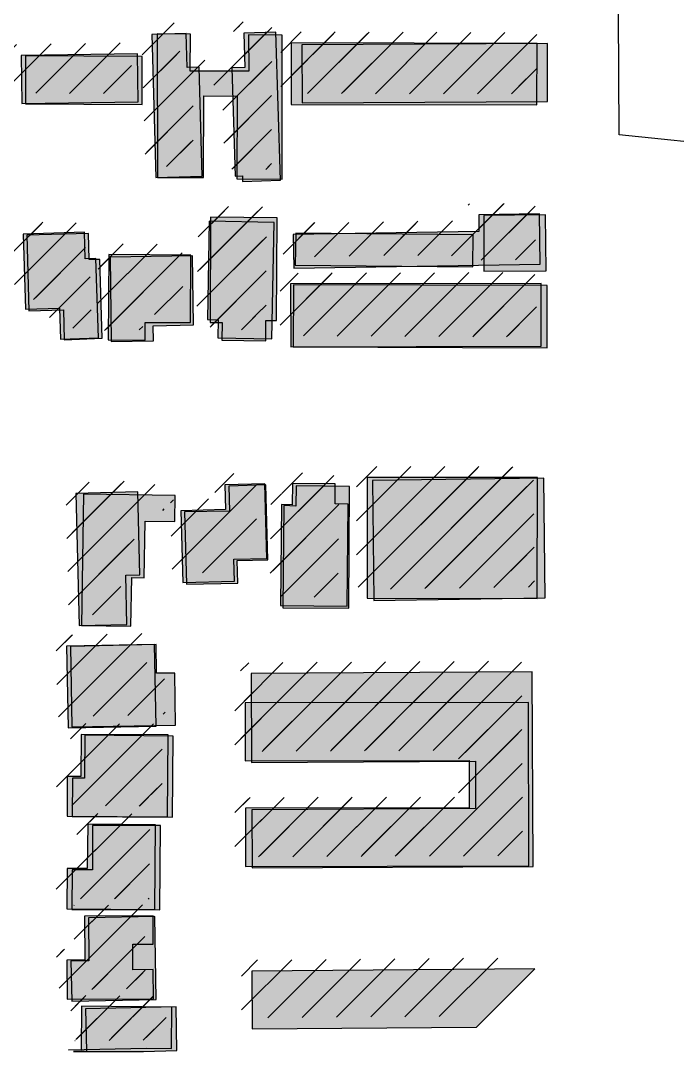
# Model space of a CAD drawing. Extents: x 6438959 to 7279357, y 1424492 to 2039161.
# Drawn here: x 6786303 to 6786737, y 1739743 to 1740423 of the extents above; entities that cross this region are included whole.
import ezdxf

# ---------------------------------------------------------------- set-up
doc = ezdxf.new("R2010")
doc.units = 21
for name, color, linetype in [('BUILDINGS', 9, 'Continuous'), ('CL_LOCAL', 4, 'Continuous'), ('CL_MAJOR', 2, 'Continuous')]:
    doc.layers.add(name, color=color, linetype=linetype)

msp = doc.modelspace()

# ---------------------------------------------------------------- hatches: boundary and pattern name
at = {"layer": 'BUILDINGS_HATCH'}
for points in [[(6786390.04, 1740413.54), (6786392.72, 1740319.37), (6786423.35, 1740320.24), (6786421.3, 1740392.17), (6786413.45, 1740391.96), (6786412.8, 1740414.2)], [(6786476.11, 1740413.27), (6786453.84, 1740413.45), (6786454.04, 1740389.42), (6786415.37, 1740389.46), (6786415.46, 1740413.86), (6786393.49, 1740414.04), (6786393.68, 1740319.37), (6786424.15, 1740319.26), (6786424.29, 1740373.15), (6786446.26, 1740372.97), (6786446.13, 1740318.35), (6786476.01, 1740318.23)], [(6786442.8, 1740391.58), (6786445.06, 1740320.12), (6786449.77, 1740320.27), (6786449.89, 1740316.7), (6786474.99, 1740317.49), (6786471.93, 1740415.2), (6786450.73, 1740414.55), (6786451.44, 1740391.87)], [(6786482.05, 1740367.43), (6786644.04, 1740367.31), (6786644.3, 1740407.73), (6786482.01, 1740408.22)], [(6786489.19, 1740368.55), (6786651.23, 1740369.33), (6786651.03, 1740407.6), (6786489.02, 1740406.82)], [(6786303.83, 1740399.84), (6786304.32, 1740368.16), (6786380.97, 1740369.26), (6786380.48, 1740400.98)], [(6786306.61, 1740399.5), (6786306.58, 1740367.82), (6786383.62, 1740367.36), (6786383.66, 1740399.03)], [(6786472.38, 1740224.98), (6786472.7, 1740292.71), (6786428.76, 1740293.08), (6786428.45, 1740223.53), (6786436.36, 1740223.59), (6786436.16, 1740211.94), (6786465.17, 1740211.45), (6786465.35, 1740224.93)], [(6786483.34, 1740281.73), (6786483.69, 1740259.49), (6786646.31, 1740262.06), (6786645.77, 1740295.26), (6786605.71, 1740294.64), (6786605.88, 1740283.68)], [(6786650.21, 1740257.76), (6786649.91, 1740294.53), (6786609.2, 1740294.2), (6786609.21, 1740257.42)], [(6786426.7, 1740225.59), (6786433.79, 1740225.43), (6786433.57, 1740213.38), (6786469.23, 1740212.69), (6786470.68, 1740289.67), (6786427.93, 1740290.49)], [(6786305.05, 1740281.94), (6786306.66, 1740232.29), (6786329.07, 1740233.02), (6786329.73, 1740212.67), (6786354.86, 1740213.5), (6786353.17, 1740265.84), (6786346.11, 1740265.64), (6786345.53, 1740283.26)], [(6786357.35, 1740213.12), (6786355.75, 1740265.17), (6786348.72, 1740265.11), (6786348.29, 1740282.23), (6786307.58, 1740281.16), (6786308.87, 1740231.29), (6786331.71, 1740231.84), (6786332.17, 1740212.18)], [(6786484.67, 1740261.5), (6786601.86, 1740260.27), (6786601.98, 1740281.39), (6786485.09, 1740282.62)], [(6786361.31, 1740212.06), (6786385.66, 1740211.93), (6786385.71, 1740223.65), (6786415.56, 1740223.53), (6786415.78, 1740268.1), (6786361.59, 1740268.35)], [(6786363.23, 1740210.98), (6786391.05, 1740211.57), (6786390.97, 1740221.4), (6786417.62, 1740221.98), (6786416.96, 1740267.5), (6786362.48, 1740266.68)], [(6786481.66, 1740207.51), (6786646.99, 1740207.92), (6786646.88, 1740249.39), (6786481.55, 1740248.98)], [(6786483.36, 1740207.59), (6786650.92, 1740206.78), (6786650.88, 1740247.93), (6786483.61, 1740248.38)], [(6786532.03, 1740041.59), (6786644.37, 1740041.42), (6786644.51, 1740121.2), (6786532.17, 1740121.37)], [(6786409.23, 1740099.35), (6786410.4, 1740051.99), (6786444.61, 1740052.85), (6786444.26, 1740067.34), (6786465.82, 1740067.88), (6786464.59, 1740117.14), (6786438.32, 1740116.49), (6786438.72, 1740100.07)], [(6786411.61, 1740098.5), (6786412.87, 1740050.81), (6786446.85, 1740051.45), (6786446.43, 1740066.38), (6786466.64, 1740066.91), (6786465.36, 1740116.42), (6786440.76, 1740115.49), (6786441.19, 1740099.1)], [(6786474.95, 1740036.86), (6786518.95, 1740036.42), (6786519.63, 1740103.72), (6786510.98, 1740103.79), (6786511.11, 1740117.08), (6786482.84, 1740117.36), (6786482.69, 1740103.27), (6786475.63, 1740103.36)], [(6786476.57, 1740035.31), (6786519.93, 1740034.94), (6786520.44, 1740115.41), (6786485.28, 1740115.85), (6786485.1, 1740102.38), (6786477.19, 1740102.68)], [(6786535.64, 1740119.18), (6786536.58, 1740040.17), (6786649.64, 1740041.83), (6786648.7, 1740120.83)], [(6786340, 1740110.69), (6786342.18, 1740023.54), (6786373.6, 1740024.34), (6786372.78, 1740056.74), (6786382.21, 1740056.96), (6786380.83, 1740111.72)], [(6786376.19, 1740023.2), (6786376.81, 1740055.25), (6786385.01, 1740054.95), (6786385.58, 1740092.46), (6786405.21, 1740092.25), (6786405.36, 1740109.37), (6786345.01, 1740110.33), (6786343.67, 1740023.66)], [(6786333.74, 1740010.03), (6786334.76, 1739956.04), (6786392.87, 1739957.14), (6786391.87, 1740011.09)], [(6786337.19, 1739956.61), (6786405.73, 1739957.9), (6786405.15, 1739992.12), (6786393.14, 1739992.02), (6786392.99, 1740010.96), (6786336.46, 1740009.76)], [(6786641.72, 1739864.43), (6786640.96, 1739992.96), (6786455.54, 1739991.81), (6786455.73, 1739933.18), (6786603.66, 1739934.03), (6786603.62, 1739902.72), (6786455.99, 1739901.87), (6786456.3, 1739863.64)], [(6786451.81, 1739864.62), (6786638.79, 1739864.88), (6786638.64, 1739972.84), (6786451.66, 1739972.55), (6786451.71, 1739934.24), (6786599.41, 1739934.43), (6786599.46, 1739903.16), (6786451.76, 1739902.93)], [(6786334.07, 1739897.78), (6786400.48, 1739897.41), (6786400.8, 1739951.38), (6786343.44, 1739951.71), (6786343.29, 1739923.96), (6786334.24, 1739923.99)], [(6786403.59, 1739897.07), (6786404.03, 1739950.6), (6786345.73, 1739951.22), (6786345.67, 1739922.81), (6786337.76, 1739922.75), (6786337.38, 1739897.62)], [(6786333.87, 1739836.64), (6786391.99, 1739836.13), (6786392.5, 1739892.1), (6786347.71, 1739892.46), (6786347.45, 1739863.11), (6786334.12, 1739863.22)], [(6786395.3, 1739835.83), (6786395.73, 1739891.54), (6786350.91, 1739891.54), (6786350.85, 1739862.41), (6786337.38, 1739862.3), (6786337.3, 1739836.08)], [(6786334.09, 1739777), (6786391.07, 1739777.24), (6786390.97, 1739796.47), (6786377.61, 1739796.4), (6786377.53, 1739813.18), (6786390.89, 1739813.25), (6786390.82, 1739832.01), (6786345.62, 1739831.82), (6786345.74, 1739802.87), (6786333.97, 1739802.81)], [(6786392.12, 1739831.43), (6786348.18, 1739830.71), (6786348.41, 1739802.31), (6786336.7, 1739802.21), (6786337.21, 1739775.64), (6786392.86, 1739776.82)], [(6786642.86, 1739797.08), (6786455.98, 1739795.55), (6786456.29, 1739757.32), (6786604.22, 1739758.53)], [(6786386.56, 1739744.55), (6786403.05, 1739744.39), (6786403.3, 1739771.77), (6786343.59, 1739772.3), (6786343.33, 1739743.35), (6786335.1, 1739743.43)], [(6786406.61, 1739743.07), (6786406.08, 1739771.83), (6786346.33, 1739770.61), (6786346.85, 1739742.58), (6786338.36, 1739742.51), (6786384.64, 1739742.53)]]:
    msp.add_hatch(color=251, dxfattribs=at).paths.add_polyline_path(points)
at = {"layer": 'BUILDINGS_SHADOW'}
h = msp.add_hatch(dxfattribs=at)
h.set_pattern_fill('ANSI31', scale=5)
h.paths.add_polyline_path([(6786383.1, 1740420.74), (6786385.77, 1740326.56), (6786416.41, 1740327.43), (6786414.35, 1740399.37), (6786406.5, 1740399.16), (6786405.85, 1740421.4)])
h = msp.add_hatch(dxfattribs=at)
h.set_pattern_fill('ANSI31', scale=5)
h.paths.add_polyline_path([(6786469.16, 1740420.46), (6786446.9, 1740420.64), (6786447.09, 1740396.61), (6786408.43, 1740396.66), (6786408.52, 1740421.06), (6786386.55, 1740421.24), (6786386.74, 1740326.57), (6786417.2, 1740326.45), (6786417.35, 1740380.35), (6786439.32, 1740380.16), (6786439.18, 1740325.54), (6786469.06, 1740325.42)])
h = msp.add_hatch(dxfattribs=at)
h.set_pattern_fill('ANSI31', scale=5)
h.paths.add_polyline_path([(6786435.86, 1740398.78), (6786438.11, 1740327.32), (6786442.83, 1740327.47), (6786442.94, 1740323.9), (6786468.04, 1740324.69), (6786464.99, 1740422.39), (6786443.78, 1740421.75), (6786444.5, 1740399.07)])
h = msp.add_hatch(dxfattribs=at)
h.set_pattern_fill('ANSI31', scale=5)
h.paths.add_polyline_path([(6786475.1, 1740374.63), (6786637.1, 1740374.5), (6786637.35, 1740414.92), (6786475.06, 1740415.41)])
h = msp.add_hatch(dxfattribs=at)
h.set_pattern_fill('ANSI31', scale=5)
h.paths.add_polyline_path([(6786482.24, 1740375.74), (6786644.29, 1740376.53), (6786644.09, 1740414.8), (6786482.07, 1740414.01)])
h = msp.add_hatch(dxfattribs=at)
h.set_pattern_fill('ANSI31', scale=5)
h.paths.add_polyline_path([(6786296.88, 1740407.03), (6786297.37, 1740375.36), (6786374.03, 1740376.46), (6786373.53, 1740408.17)])
h = msp.add_hatch(dxfattribs=at)
h.set_pattern_fill('ANSI31', scale=5)
h.paths.add_polyline_path([(6786299.67, 1740406.69), (6786299.63, 1740375.01), (6786376.68, 1740374.55), (6786376.71, 1740406.23)])
h = msp.add_hatch(dxfattribs=at)
h.set_pattern_fill('ANSI31', scale=5)
h.paths.add_polyline_path([(6786465.43, 1740232.18), (6786465.76, 1740299.91), (6786421.81, 1740300.28), (6786421.5, 1740230.73), (6786429.41, 1740230.79), (6786429.22, 1740219.14), (6786458.22, 1740218.65), (6786458.4, 1740232.12)])
h = msp.add_hatch(dxfattribs=at)
h.set_pattern_fill('ANSI31', scale=5)
h.paths.add_polyline_path([(6786476.39, 1740288.93), (6786476.75, 1740266.68), (6786639.37, 1740269.25), (6786638.83, 1740302.46), (6786598.76, 1740301.84), (6786598.94, 1740290.88)])
h = msp.add_hatch(dxfattribs=at)
h.set_pattern_fill('ANSI31', scale=5)
h.paths.add_polyline_path([(6786643.27, 1740264.95), (6786642.97, 1740301.73), (6786602.25, 1740301.39), (6786602.26, 1740264.61)])
h = msp.add_hatch(dxfattribs=at)
h.set_pattern_fill('ANSI31', scale=5)
h.paths.add_polyline_path([(6786419.76, 1740232.79), (6786426.85, 1740232.63), (6786426.63, 1740220.57), (6786462.28, 1740219.88), (6786463.73, 1740296.87), (6786420.98, 1740297.68)])
h = msp.add_hatch(dxfattribs=at)
h.set_pattern_fill('ANSI31', scale=5)
h.paths.add_polyline_path([(6786298.11, 1740289.14), (6786299.72, 1740239.49), (6786322.12, 1740240.22), (6786322.79, 1740219.87), (6786347.91, 1740220.69), (6786346.22, 1740273.04), (6786339.17, 1740272.83), (6786338.58, 1740290.45)])
h = msp.add_hatch(dxfattribs=at)
h.set_pattern_fill('ANSI31', scale=5)
h.paths.add_polyline_path([(6786350.41, 1740220.31), (6786348.81, 1740272.37), (6786341.78, 1740272.31), (6786341.34, 1740289.42), (6786300.64, 1740288.36), (6786301.92, 1740238.48), (6786324.77, 1740239.04), (6786325.22, 1740219.38)])
h = msp.add_hatch(dxfattribs=at)
h.set_pattern_fill('ANSI31', scale=5)
h.paths.add_polyline_path([(6786477.73, 1740268.69), (6786594.91, 1740267.47), (6786595.03, 1740288.59), (6786478.14, 1740289.81)])
h = msp.add_hatch(dxfattribs=at)
h.set_pattern_fill('ANSI31', scale=5)
h.paths.add_polyline_path([(6786354.37, 1740219.25), (6786378.71, 1740219.12), (6786378.76, 1740230.85), (6786408.62, 1740230.73), (6786408.84, 1740275.3), (6786354.64, 1740275.55)])
h = msp.add_hatch(dxfattribs=at)
h.set_pattern_fill('ANSI31', scale=5)
h.paths.add_polyline_path([(6786356.28, 1740218.17), (6786384.11, 1740218.77), (6786384.03, 1740228.6), (6786410.68, 1740229.18), (6786410.01, 1740274.69), (6786355.53, 1740273.88)])
h = msp.add_hatch(dxfattribs=at)
h.set_pattern_fill('ANSI31', scale=5)
h.paths.add_polyline_path([(6786474.72, 1740214.7), (6786640.04, 1740215.11), (6786639.94, 1740256.59), (6786474.61, 1740256.18)])
h = msp.add_hatch(dxfattribs=at)
h.set_pattern_fill('ANSI31', scale=5)
h.paths.add_polyline_path([(6786476.41, 1740214.79), (6786643.98, 1740213.98), (6786643.93, 1740255.13), (6786476.67, 1740255.57)])
h = msp.add_hatch(dxfattribs=at)
h.set_pattern_fill('ANSI31', scale=5)
h.paths.add_polyline_path([(6786525.08, 1740048.78), (6786637.43, 1740048.61), (6786637.56, 1740128.39), (6786525.22, 1740128.57)])
h = msp.add_hatch(dxfattribs=at)
h.set_pattern_fill('ANSI31', scale=5)
h.paths.add_polyline_path([(6786402.28, 1740106.55), (6786403.46, 1740059.18), (6786437.67, 1740060.05), (6786437.31, 1740074.54), (6786458.87, 1740075.08), (6786457.65, 1740124.33), (6786431.38, 1740123.68), (6786431.77, 1740107.26)])
h = msp.add_hatch(dxfattribs=at)
h.set_pattern_fill('ANSI31', scale=5)
h.paths.add_polyline_path([(6786404.66, 1740105.69), (6786405.93, 1740058), (6786439.91, 1740058.65), (6786439.49, 1740073.57), (6786459.7, 1740074.1), (6786458.41, 1740123.61), (6786433.81, 1740122.68), (6786434.24, 1740106.3)])
h = msp.add_hatch(dxfattribs=at)
h.set_pattern_fill('ANSI31', scale=5)
h.paths.add_polyline_path([(6786468, 1740044.06), (6786512, 1740043.62), (6786512.68, 1740110.91), (6786504.04, 1740110.99), (6786504.16, 1740124.28), (6786475.89, 1740124.56), (6786475.75, 1740110.46), (6786468.69, 1740110.55)])
h = msp.add_hatch(dxfattribs=at)
h.set_pattern_fill('ANSI31', scale=5)
h.paths.add_polyline_path([(6786469.62, 1740042.5), (6786512.98, 1740042.13), (6786513.49, 1740122.61), (6786478.34, 1740123.05), (6786478.16, 1740109.57), (6786470.24, 1740109.87)])
h = msp.add_hatch(dxfattribs=at)
h.set_pattern_fill('ANSI31', scale=5)
h.paths.add_polyline_path([(6786528.7, 1740126.37), (6786529.64, 1740047.37), (6786642.7, 1740049.02), (6786641.76, 1740128.03)])
h = msp.add_hatch(dxfattribs=at)
h.set_pattern_fill('ANSI31', scale=5)
h.paths.add_polyline_path([(6786333.05, 1740117.89), (6786335.23, 1740030.73), (6786366.66, 1740031.54), (6786365.84, 1740063.94), (6786375.27, 1740064.16), (6786373.88, 1740118.91)])
h = msp.add_hatch(dxfattribs=at)
h.set_pattern_fill('ANSI31', scale=5)
h.paths.add_polyline_path([(6786369.25, 1740030.39), (6786369.86, 1740062.44), (6786378.07, 1740062.14), (6786378.64, 1740099.65), (6786398.27, 1740099.45), (6786398.42, 1740116.57), (6786338.07, 1740117.53), (6786336.73, 1740030.85)])
h = msp.add_hatch(dxfattribs=at)
h.set_pattern_fill('ANSI31', scale=5)
h.paths.add_polyline_path([(6786326.79, 1740017.23), (6786327.82, 1739963.24), (6786385.93, 1739964.33), (6786384.93, 1740018.29)])
h = msp.add_hatch(dxfattribs=at)
h.set_pattern_fill('ANSI31', scale=5)
h.paths.add_polyline_path([(6786330.25, 1739963.8), (6786398.78, 1739965.09), (6786398.21, 1739999.32), (6786386.2, 1739999.22), (6786386.04, 1740018.15), (6786329.52, 1740016.96)])
h = msp.add_hatch(dxfattribs=at)
h.set_pattern_fill('ANSI31', scale=5)
h.paths.add_polyline_path([(6786634.78, 1739871.63), (6786634.02, 1740000.16), (6786448.6, 1739999), (6786448.78, 1739940.38), (6786596.71, 1739941.23), (6786596.68, 1739909.91), (6786449.04, 1739909.07), (6786449.35, 1739870.83)])
h = msp.add_hatch(dxfattribs=at)
h.set_pattern_fill('ANSI31', scale=5)
h.paths.add_polyline_path([(6786444.86, 1739871.82), (6786631.85, 1739872.08), (6786631.69, 1739980.04), (6786444.71, 1739979.74), (6786444.76, 1739941.44), (6786592.46, 1739941.63), (6786592.51, 1739910.35), (6786444.81, 1739910.12)])
h = msp.add_hatch(dxfattribs=at)
h.set_pattern_fill('ANSI31', scale=5)
h.paths.add_polyline_path([(6786327.12, 1739904.97), (6786393.54, 1739904.6), (6786393.86, 1739958.57), (6786336.5, 1739958.9), (6786336.34, 1739931.15), (6786327.29, 1739931.19)])
h = msp.add_hatch(dxfattribs=at)
h.set_pattern_fill('ANSI31', scale=5)
h.paths.add_polyline_path([(6786396.64, 1739904.27), (6786397.08, 1739957.8), (6786338.78, 1739958.41), (6786338.72, 1739930.01), (6786330.82, 1739929.94), (6786330.44, 1739904.82)])
h = msp.add_hatch(dxfattribs=at)
h.set_pattern_fill('ANSI31', scale=5)
h.paths.add_polyline_path([(6786326.92, 1739843.83), (6786385.05, 1739843.33), (6786385.55, 1739899.3), (6786340.76, 1739899.66), (6786340.5, 1739870.31), (6786327.17, 1739870.42)])
h = msp.add_hatch(dxfattribs=at)
h.set_pattern_fill('ANSI31', scale=5)
h.paths.add_polyline_path([(6786388.36, 1739843.03), (6786388.78, 1739898.74), (6786343.96, 1739898.74), (6786343.91, 1739869.61), (6786330.43, 1739869.5), (6786330.35, 1739843.28)])
h = msp.add_hatch(dxfattribs=at)
h.set_pattern_fill('ANSI31', scale=5)
h.paths.add_polyline_path([(6786327.15, 1739784.19), (6786384.12, 1739784.44), (6786384.02, 1739803.66), (6786370.67, 1739803.59), (6786370.59, 1739820.38), (6786383.94, 1739820.45), (6786383.88, 1739839.2), (6786338.68, 1739839.01), (6786338.8, 1739810.07), (6786327.02, 1739810.01)])
h = msp.add_hatch(dxfattribs=at)
h.set_pattern_fill('ANSI31', scale=5)
h.paths.add_polyline_path([(6786385.17, 1739838.63), (6786341.24, 1739837.91), (6786341.47, 1739809.51), (6786329.75, 1739809.41), (6786330.26, 1739782.83), (6786385.91, 1739784.02)])
h = msp.add_hatch(dxfattribs=at)
h.set_pattern_fill('ANSI31', scale=5)
h.paths.add_polyline_path([(6786635.92, 1739804.27), (6786449.03, 1739802.74), (6786449.35, 1739764.51), (6786597.27, 1739765.72)])
h = msp.add_hatch(dxfattribs=at)
h.set_pattern_fill('ANSI31', scale=5)
h.paths.add_polyline_path([(6786379.62, 1739751.74), (6786396.11, 1739751.58), (6786396.35, 1739778.97), (6786336.65, 1739779.5), (6786336.39, 1739750.55), (6786328.16, 1739750.63)])
h = msp.add_hatch(dxfattribs=at)
h.set_pattern_fill('ANSI31', scale=5)
h.paths.add_polyline_path([(6786399.66, 1739750.27), (6786399.14, 1739779.03), (6786339.39, 1739777.81), (6786339.91, 1739749.78), (6786331.41, 1739749.71), (6786377.7, 1739749.72)])

# ---------------------------------------------------------------- linework, layer by layer
at = {"layer": 'BUILDINGS'}
for points in [[(6786390.04, 1740413.54), (6786392.72, 1740319.37), (6786423.35, 1740320.24), (6786421.3, 1740392.17), (6786413.45, 1740391.96), (6786412.8, 1740414.2), (6786390.04, 1740413.54)], [(6786476.11, 1740413.27), (6786453.84, 1740413.45), (6786454.04, 1740389.42), (6786415.37, 1740389.46), (6786415.46, 1740413.86), (6786393.49, 1740414.04), (6786393.68, 1740319.37), (6786424.15, 1740319.26), (6786424.29, 1740373.15), (6786446.26, 1740372.97), (6786446.13, 1740318.35), (6786476.01, 1740318.23), (6786476.11, 1740413.27)], [(6786442.8, 1740391.58), (6786445.06, 1740320.12), (6786449.77, 1740320.27), (6786449.89, 1740316.7), (6786474.99, 1740317.49), (6786471.93, 1740415.2), (6786450.73, 1740414.55), (6786451.44, 1740391.87), (6786442.8, 1740391.58)], [(6786482.05, 1740367.43), (6786644.04, 1740367.31), (6786644.3, 1740407.73), (6786482.01, 1740408.22), (6786482.05, 1740367.43)], [(6786489.19, 1740368.55), (6786651.23, 1740369.33), (6786651.03, 1740407.6), (6786489.02, 1740406.82), (6786489.19, 1740368.55)], [(6786303.83, 1740399.84), (6786304.32, 1740368.16), (6786380.97, 1740369.26), (6786380.48, 1740400.98), (6786303.83, 1740399.84)], [(6786306.61, 1740399.5), (6786306.58, 1740367.82), (6786383.62, 1740367.36), (6786383.66, 1740399.03), (6786306.61, 1740399.5)], [(6786472.38, 1740224.98), (6786472.7, 1740292.71), (6786428.76, 1740293.08), (6786428.45, 1740223.53), (6786436.36, 1740223.59), (6786436.16, 1740211.94), (6786465.17, 1740211.45), (6786465.35, 1740224.93), (6786472.38, 1740224.98)], [(6786483.34, 1740281.73), (6786483.69, 1740259.49), (6786646.31, 1740262.06), (6786645.77, 1740295.26), (6786605.71, 1740294.64), (6786605.88, 1740283.68), (6786483.34, 1740281.73)], [(6786650.21, 1740257.76), (6786649.91, 1740294.53), (6786609.2, 1740294.2), (6786609.21, 1740257.42), (6786650.21, 1740257.76)], [(6786426.7, 1740225.59), (6786433.79, 1740225.43), (6786433.57, 1740213.38), (6786469.23, 1740212.69), (6786470.68, 1740289.67), (6786427.93, 1740290.49), (6786426.7, 1740225.59)], [(6786305.05, 1740281.94), (6786306.66, 1740232.29), (6786329.07, 1740233.02), (6786329.73, 1740212.67), (6786354.86, 1740213.5), (6786353.17, 1740265.84), (6786346.11, 1740265.64), (6786345.53, 1740283.26), (6786305.05, 1740281.94)], [(6786357.35, 1740213.12), (6786355.75, 1740265.17), (6786348.72, 1740265.11), (6786348.29, 1740282.23), (6786307.58, 1740281.16), (6786308.87, 1740231.29), (6786331.71, 1740231.84), (6786332.17, 1740212.18), (6786357.35, 1740213.12)], [(6786484.67, 1740261.5), (6786601.86, 1740260.27), (6786601.98, 1740281.39), (6786485.09, 1740282.62), (6786484.67, 1740261.5)], [(6786361.31, 1740212.06), (6786385.66, 1740211.93), (6786385.71, 1740223.65), (6786415.56, 1740223.53), (6786415.78, 1740268.1), (6786361.59, 1740268.35), (6786361.31, 1740212.06)], [(6786363.23, 1740210.98), (6786391.05, 1740211.57), (6786390.97, 1740221.4), (6786417.62, 1740221.98), (6786416.96, 1740267.5), (6786362.48, 1740266.68), (6786363.23, 1740210.98)], [(6786481.66, 1740207.51), (6786646.99, 1740207.92), (6786646.88, 1740249.39), (6786481.55, 1740248.98), (6786481.66, 1740207.51)], [(6786483.36, 1740207.59), (6786650.92, 1740206.78), (6786650.88, 1740247.93), (6786483.61, 1740248.38), (6786483.36, 1740207.59)], [(6786532.03, 1740041.59), (6786644.37, 1740041.42), (6786644.51, 1740121.2), (6786532.17, 1740121.37), (6786532.03, 1740041.59)], [(6786409.23, 1740099.35), (6786410.4, 1740051.99), (6786444.61, 1740052.85), (6786444.26, 1740067.34), (6786465.82, 1740067.88), (6786464.59, 1740117.14), (6786438.32, 1740116.49), (6786438.72, 1740100.07), (6786409.23, 1740099.35)], [(6786411.61, 1740098.5), (6786412.87, 1740050.81), (6786446.85, 1740051.45), (6786446.43, 1740066.38), (6786466.64, 1740066.91), (6786465.36, 1740116.42), (6786440.76, 1740115.49), (6786441.19, 1740099.1), (6786411.61, 1740098.5)], [(6786474.95, 1740036.86), (6786518.95, 1740036.42), (6786519.63, 1740103.72), (6786510.98, 1740103.79), (6786511.11, 1740117.08), (6786482.84, 1740117.36), (6786482.69, 1740103.27), (6786475.63, 1740103.36), (6786474.95, 1740036.86)], [(6786476.57, 1740035.31), (6786519.93, 1740034.94), (6786520.44, 1740115.41), (6786485.28, 1740115.85), (6786485.1, 1740102.38), (6786477.19, 1740102.68), (6786476.57, 1740035.31)], [(6786535.64, 1740119.18), (6786536.58, 1740040.17), (6786649.64, 1740041.83), (6786648.7, 1740120.83), (6786535.64, 1740119.18)], [(6786340, 1740110.69), (6786342.18, 1740023.54), (6786373.6, 1740024.34), (6786372.78, 1740056.74), (6786382.21, 1740056.96), (6786380.83, 1740111.72), (6786340, 1740110.69)], [(6786376.19, 1740023.2), (6786376.81, 1740055.25), (6786385.01, 1740054.95), (6786385.58, 1740092.46), (6786405.21, 1740092.25), (6786405.36, 1740109.37), (6786345.01, 1740110.33), (6786343.67, 1740023.66), (6786376.19, 1740023.2)], [(6786333.74, 1740010.03), (6786334.76, 1739956.04), (6786392.87, 1739957.14), (6786391.87, 1740011.09), (6786333.74, 1740010.03)], [(6786337.19, 1739956.61), (6786405.73, 1739957.9), (6786405.15, 1739992.12), (6786393.14, 1739992.02), (6786392.99, 1740010.96), (6786336.46, 1740009.76), (6786337.19, 1739956.61)], [(6786641.72, 1739864.43), (6786640.96, 1739992.96), (6786455.54, 1739991.81), (6786455.73, 1739933.18), (6786603.66, 1739934.03), (6786603.62, 1739902.72), (6786455.99, 1739901.87), (6786456.3, 1739863.64), (6786641.72, 1739864.43)], [(6786451.81, 1739864.62), (6786638.79, 1739864.88), (6786638.64, 1739972.84), (6786451.66, 1739972.55), (6786451.71, 1739934.24), (6786599.41, 1739934.43), (6786599.46, 1739903.16), (6786451.76, 1739902.93), (6786451.81, 1739864.62)], [(6786334.07, 1739897.78), (6786400.48, 1739897.41), (6786400.8, 1739951.38), (6786343.44, 1739951.71), (6786343.29, 1739923.96), (6786334.24, 1739923.99), (6786334.07, 1739897.78)], [(6786403.59, 1739897.07), (6786404.03, 1739950.6), (6786345.73, 1739951.22), (6786345.67, 1739922.81), (6786337.76, 1739922.75), (6786337.38, 1739897.62), (6786403.59, 1739897.07)], [(6786333.87, 1739836.64), (6786391.99, 1739836.13), (6786392.5, 1739892.1), (6786347.71, 1739892.46), (6786347.45, 1739863.11), (6786334.12, 1739863.22), (6786333.87, 1739836.64)], [(6786395.3, 1739835.83), (6786395.73, 1739891.54), (6786350.91, 1739891.54), (6786350.85, 1739862.41), (6786337.38, 1739862.3), (6786337.3, 1739836.08), (6786395.3, 1739835.83)], [(6786334.09, 1739777), (6786391.07, 1739777.24), (6786390.97, 1739796.47), (6786377.61, 1739796.4), (6786377.53, 1739813.18), (6786390.89, 1739813.25), (6786390.82, 1739832.01), (6786345.62, 1739831.82), (6786345.74, 1739802.87), (6786333.97, 1739802.81), (6786334.09, 1739777)], [(6786392.12, 1739831.43), (6786348.18, 1739830.71), (6786348.41, 1739802.31), (6786336.7, 1739802.21), (6786337.21, 1739775.64), (6786392.86, 1739776.82), (6786392.12, 1739831.43)], [(6786642.86, 1739797.08), (6786455.98, 1739795.55), (6786456.29, 1739757.32), (6786604.22, 1739758.53), (6786642.86, 1739797.08)], [(6786386.56, 1739744.55), (6786403.05, 1739744.39), (6786403.3, 1739771.77), (6786343.59, 1739772.3), (6786343.33, 1739743.35), (6786335.1, 1739743.43)], [(6786406.61, 1739743.07), (6786406.08, 1739771.83), (6786346.33, 1739770.61), (6786346.85, 1739742.58), (6786338.36, 1739742.51), (6786384.64, 1739742.53), (6786406.61, 1739743.07)]]:
    msp.add_lwpolyline(points, close=True, dxfattribs=at)
at = {"layer": 'CL_LOCAL'}
msp.add_lwpolyline([(6786782.19, 1740228.29), (6786775.09, 1740339.44), (6786698.4, 1740347.33)], dxfattribs=at)
at = {"layer": 'CL_MAJOR'}
msp.add_lwpolyline([(6786698.4, 1740347.33), (6786697.67, 1740468.06)], dxfattribs=at)

doc.saveas('drawing.dxf')
